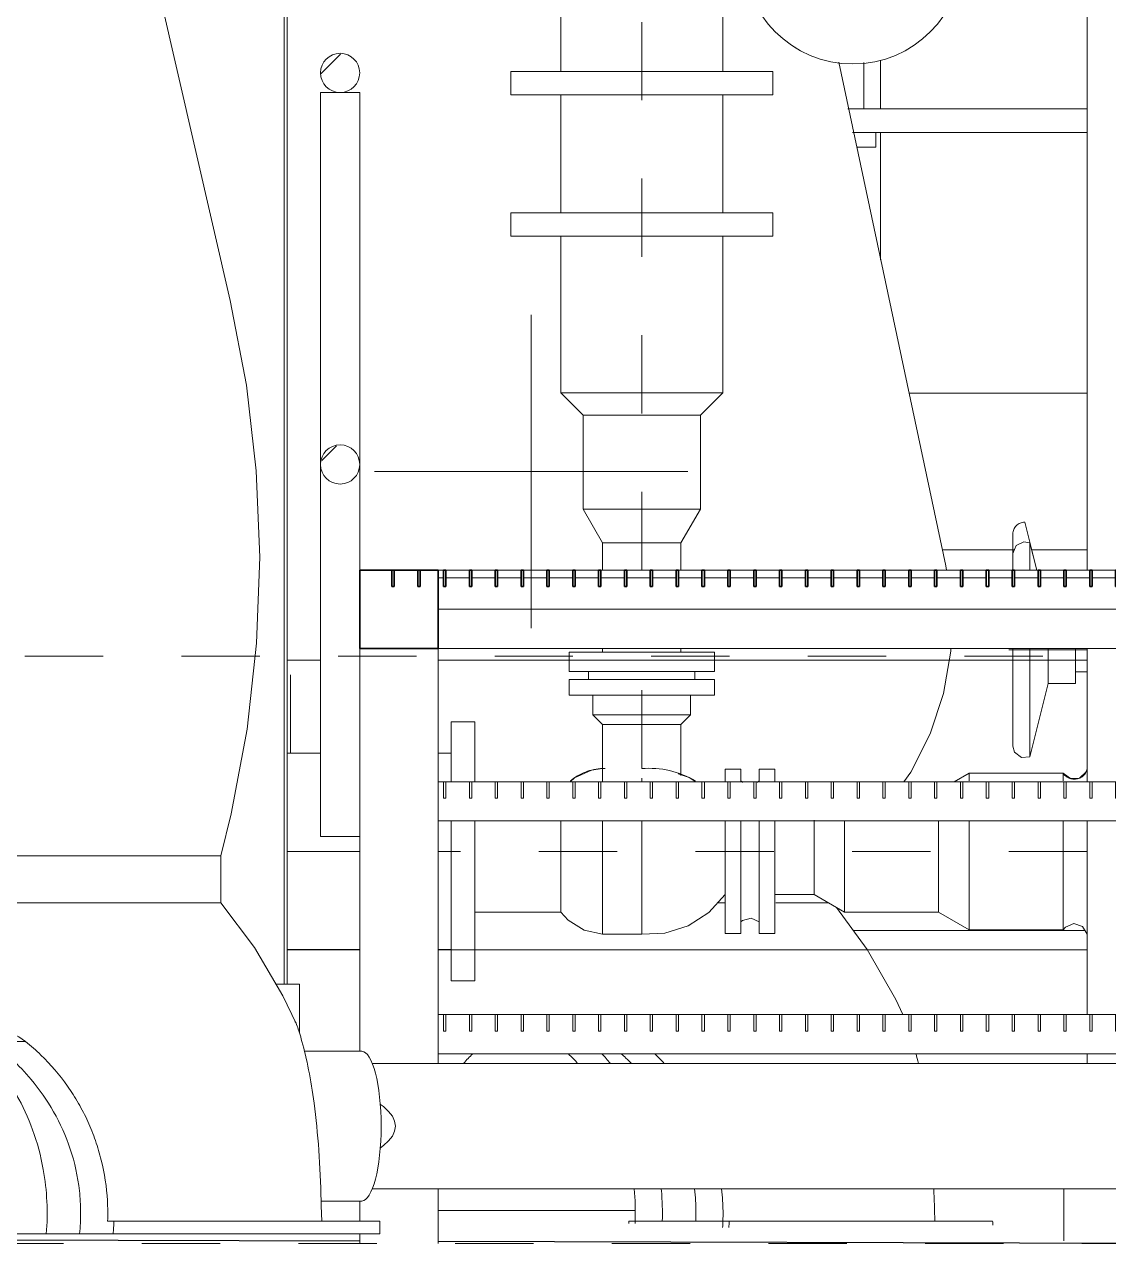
# Model space of a CAD drawing. Header units: metres. Extents: x 62 to 165, y -3 to 9.
# Drawn here: x 114.528 to 115.912, y -0.75 to 0.807 of the extents above; entities that cross this region are included whole.
import ezdxf

# ---------------------------------------------------------------- set-up
doc = ezdxf.new("R2010")
doc.units = ezdxf.units.M
doc.linetypes.add('Centro', pattern=[0.03175, 0.00635, -0.004763, 0.015875, -0.004763])
doc.linetypes.add('IMPORT-Demolished', pattern=[0.0048, 0.0032, -0.0016])
for name, color, linetype, lineweight in [('A-FLOR', 7, 'Continuous', 18), ('A-FLOR-HRAL', 7, 'Continuous', 18), ('A-FLOR-LEVL', 7, 'Continuous', 9), ('A-GENM', 7, 'Continuous', 18), ('G-IMPT', 7, 'Continuous', 18), ('M-EQPM', 7, 'Continuous', 18), ('P-PIPE', 7, 'Continuous', 18), ('P-PIPE-CNTR', 7, 'Continuous', 18), ('P-SANR-FIXT', 7, 'Continuous', 18)]:
    doc.layers.add(name, color=color, linetype=linetype, lineweight=lineweight)
pattern_1 = [(45, (-80.74, 3.148), (-0.1237437, 0.1237437), []), (45, (-80.74, 3.335), (-0.1237437, 0.1237437), [])]

# ---------------------------------------------------------------- blocks, each defined once
blk = doc.blocks.new('Grating - 1_20 x 7_10-1284075-Corte 02')
at = {"layer": 'A-GENM', "lineweight": 35}
for p, q in [((-87.6505, 0.11), (-87.7505, 0.11)), ((-87.7505, 0.11), (-87.7505, 0.01)), ((-87.7065, 0.11), (-87.7095, 0.11)), ((-87.7095, 0.11), (-87.7095, 0.089)), ((-87.7065, 0.089), (-87.7065, 0.11)), ((-87.6735, 0.11), (-87.6765, 0.11)), ((-87.6765, 0.11), (-87.6765, 0.089)), ((-87.6735, 0.089), (-87.6735, 0.11)), ((-87.6505, 0.01), (-87.6505, 0.11)), ((-87.6405, 0.11), (-87.6435, 0.11)), ((-87.6435, 0.11), (-87.6435, 0.089)), ((-87.6405, 0.089), (-87.6405, 0.11)), ((-87.6075, 0.11), (-87.6105, 0.11)), ((-87.6105, 0.11), (-87.6105, 0.089)), ((-87.6075, 0.089), (-87.6075, 0.11)), ((-87.5745, 0.11), (-87.5775, 0.11)), ((-87.5775, 0.11), (-87.5775, 0.089)), ((-87.5745, 0.089), (-87.5745, 0.11)), ((-87.5415, 0.11), (-87.5445, 0.11)), ((-87.5445, 0.11), (-87.5445, 0.089)), ((-87.5415, 0.089), (-87.5415, 0.11)), ((-87.5085, 0.11), (-87.5115, 0.11)), ((-87.5115, 0.11), (-87.5115, 0.089)), ((-87.5085, 0.089), (-87.5085, 0.11)), ((-87.4755, 0.11), (-87.4785, 0.11)), ((-87.4785, 0.11), (-87.4785, 0.089)), ((-87.4755, 0.089), (-87.4755, 0.11)), ((-87.4425, 0.11), (-87.4455, 0.11)), ((-87.4455, 0.11), (-87.4455, 0.089)), ((-87.4425, 0.089), (-87.4425, 0.11)), ((-87.4095, 0.11), (-87.4125, 0.11)), ((-87.4125, 0.11), (-87.4125, 0.089)), ((-87.4095, 0.089), (-87.4095, 0.11)), ((-87.3765, 0.11), (-87.3795, 0.11)), ((-87.3795, 0.11), (-87.3795, 0.089)), ((-87.3765, 0.089), (-87.3765, 0.11)), ((-87.3435, 0.11), (-87.3465, 0.11)), ((-87.3465, 0.11), (-87.3465, 0.089)), ((-87.3435, 0.089), (-87.3435, 0.11)), ((-87.3105, 0.11), (-87.3135, 0.11)), ((-87.3135, 0.11), (-87.3135, 0.089)), ((-87.3105, 0.089), (-87.3105, 0.11)), ((-87.2775, 0.11), (-87.2805, 0.11)), ((-87.2805, 0.11), (-87.2805, 0.089)), ((-87.2775, 0.089), (-87.2775, 0.11)), ((-87.2445, 0.11), (-87.2475, 0.11)), ((-87.2475, 0.11), (-87.2475, 0.089)), ((-87.2445, 0.089), (-87.2445, 0.11)), ((-87.2115, 0.11), (-87.2145, 0.11)), ((-87.2145, 0.11), (-87.2145, 0.089)), ((-87.2115, 0.089), (-87.2115, 0.11)), ((-87.1785, 0.11), (-87.1815, 0.11)), ((-87.1815, 0.11), (-87.1815, 0.089)), ((-87.1785, 0.089), (-87.1785, 0.11)), ((-87.1455, 0.11), (-87.1485, 0.11)), ((-87.1485, 0.11), (-87.1485, 0.089)), ((-87.1455, 0.089), (-87.1455, 0.11)), ((-87.1125, 0.11), (-87.1155, 0.11)), ((-87.1155, 0.11), (-87.1155, 0.089)), ((-87.1125, 0.089), (-87.1125, 0.11)), ((-87.0795, 0.11), (-87.0825, 0.11)), ((-87.0825, 0.11), (-87.0825, 0.089)), ((-87.0795, 0.089), (-87.0795, 0.11)), ((-87.0465, 0.11), (-87.0495, 0.11)), ((-87.0495, 0.11), (-87.0495, 0.089)), ((-87.0465, 0.089), (-87.0465, 0.11)), ((-87.0135, 0.11), (-87.0165, 0.11)), ((-87.0165, 0.11), (-87.0165, 0.089)), ((-87.0135, 0.089), (-87.0135, 0.11)), ((-86.9805, 0.11), (-86.9835, 0.11)), ((-86.9835, 0.11), (-86.9835, 0.089)), ((-86.9805, 0.089), (-86.9805, 0.11)), ((-86.9475, 0.11), (-86.9505, 0.11)), ((-86.9505, 0.11), (-86.9505, 0.089)), ((-86.9475, 0.089), (-86.9475, 0.11)), ((-86.9145, 0.11), (-86.9175, 0.11)), ((-86.9175, 0.11), (-86.9175, 0.089)), ((-86.9145, 0.089), (-86.9145, 0.11)), ((-86.8815, 0.11), (-86.8845, 0.11)), ((-86.8845, 0.11), (-86.8845, 0.089)), ((-86.8815, 0.089), (-86.8815, 0.11)), ((-86.8485, 0.11), (-86.8515, 0.11)), ((-86.8515, 0.11), (-86.8515, 0.089)), ((-86.8485, 0.089), (-86.8485, 0.11)), ((-86.8155, 0.11), (-86.8185, 0.11)), ((-86.8185, 0.11), (-86.8185, 0.089)), ((-86.8155, 0.089), (-86.8155, 0.11)), ((-86.7825, 0.11), (-86.7855, 0.11)), ((-86.7855, 0.11), (-86.7855, 0.089)), ((-86.7825, 0.089), (-86.7825, 0.11)), ((-86.7495, 0.11), (-86.7525, 0.11)), ((-86.7525, 0.11), (-86.7525, 0.089)), ((-86.7495, 0.089), (-86.7495, 0.11)), ((-86.7165, 0.11), (-86.7195, 0.11)), ((-86.7195, 0.11), (-86.7195, 0.089)), ((-86.7165, 0.089), (-86.7165, 0.11)), ((-86.6835, 0.11), (-86.6865, 0.11)), ((-86.6865, 0.11), (-86.6865, 0.089)), ((-86.6835, 0.089), (-86.6835, 0.11)), ((-86.6505, 0.11), (-86.6535, 0.11)), ((-86.6535, 0.11), (-86.6535, 0.089)), ((-86.6505, 0.089), (-86.6505, 0.11)), ((-86.5505, 0.11), (-86.6505, 0.11)), ((-86.6505, 0.11), (-86.6505, 0.01)), ((-86.5505, 0.01), (-86.5505, 0.11)), ((-87.7095, 0.089), (-87.7065, 0.089)), ((-87.6765, 0.089), (-87.6735, 0.089)), ((-87.6435, 0.089), (-87.6405, 0.089)), ((-87.6105, 0.089), (-87.6075, 0.089)), ((-87.5775, 0.089), (-87.5745, 0.089)), ((-87.5445, 0.089), (-87.5415, 0.089)), ((-87.5115, 0.089), (-87.5085, 0.089)), ((-87.4785, 0.089), (-87.4755, 0.089)), ((-87.4455, 0.089), (-87.4425, 0.089)), ((-87.4125, 0.089), (-87.4095, 0.089)), ((-87.3795, 0.089), (-87.3765, 0.089)), ((-87.3465, 0.089), (-87.3435, 0.089)), ((-87.3135, 0.089), (-87.3105, 0.089)), ((-87.2805, 0.089), (-87.2775, 0.089)), ((-87.2475, 0.089), (-87.2445, 0.089)), ((-87.2145, 0.089), (-87.2115, 0.089)), ((-87.1815, 0.089), (-87.1785, 0.089)), ((-87.1485, 0.089), (-87.1455, 0.089)), ((-87.1155, 0.089), (-87.1125, 0.089)), ((-87.0825, 0.089), (-87.0795, 0.089)), ((-87.0495, 0.089), (-87.0465, 0.089)), ((-87.0165, 0.089), (-87.0135, 0.089)), ((-86.9835, 0.089), (-86.9805, 0.089)), ((-86.9505, 0.089), (-86.9475, 0.089)), ((-86.9175, 0.089), (-86.9145, 0.089)), ((-86.8845, 0.089), (-86.8815, 0.089)), ((-86.8515, 0.089), (-86.8485, 0.089)), ((-86.8185, 0.089), (-86.8155, 0.089)), ((-86.7855, 0.089), (-86.7825, 0.089)), ((-86.7525, 0.089), (-86.7495, 0.089)), ((-86.7195, 0.089), (-86.7165, 0.089)), ((-86.6865, 0.089), (-86.6835, 0.089)), ((-86.6535, 0.089), (-86.6505, 0.089)), ((-87.7505, 0.01), (-87.6505, 0.01)), ((-86.6505, 0.01), (-86.5505, 0.01))]:
    blk.add_line(p, q, dxfattribs=at)
at = {"layer": 'A-GENM'}
for p, q in [((-87.6435, 0.11), (-87.6505, 0.11)), ((-87.6105, 0.11), (-87.6405, 0.11)), ((-87.5775, 0.11), (-87.6075, 0.11)), ((-87.5445, 0.11), (-87.5745, 0.11)), ((-87.5115, 0.11), (-87.5415, 0.11)), ((-87.4785, 0.11), (-87.5085, 0.11)), ((-87.4455, 0.11), (-87.4755, 0.11)), ((-87.4125, 0.11), (-87.4425, 0.11)), ((-87.3795, 0.11), (-87.4095, 0.11)), ((-87.3465, 0.11), (-87.3765, 0.11)), ((-87.3135, 0.11), (-87.3435, 0.11)), ((-87.2805, 0.11), (-87.3105, 0.11)), ((-87.2475, 0.11), (-87.2775, 0.11)), ((-87.2145, 0.11), (-87.2445, 0.11)), ((-87.1815, 0.11), (-87.2115, 0.11)), ((-87.1485, 0.11), (-87.1785, 0.11)), ((-87.1155, 0.11), (-87.1455, 0.11)), ((-87.0825, 0.11), (-87.1125, 0.11)), ((-87.0495, 0.11), (-87.0795, 0.11)), ((-87.0165, 0.11), (-87.0465, 0.11)), ((-86.9839, 0.11), (-87.0135, 0.11)), ((-86.9505, 0.11), (-86.9805, 0.11)), ((-86.9175, 0.11), (-86.9475, 0.11)), ((-86.8845, 0.11), (-86.9145, 0.11)), ((-86.8515, 0.11), (-86.8815, 0.11)), ((-86.8185, 0.11), (-86.8485, 0.11)), ((-86.7855, 0.11), (-86.8155, 0.11)), ((-86.7525, 0.11), (-86.7825, 0.11)), ((-86.7195, 0.11), (-86.7495, 0.11)), ((-86.6865, 0.11), (-86.7165, 0.11)), ((-86.6535, 0.11), (-86.6835, 0.11)), ((-87.6505, 0.1), (-87.6435, 0.1)), ((-87.6405, 0.1), (-87.6105, 0.1)), ((-87.6075, 0.1), (-87.5775, 0.1)), ((-87.5745, 0.1), (-87.5445, 0.1)), ((-87.5415, 0.1), (-87.5115, 0.1)), ((-87.5085, 0.1), (-87.4785, 0.1)), ((-87.4755, 0.1), (-87.4455, 0.1)), ((-87.4425, 0.1), (-87.4125, 0.1)), ((-87.4095, 0.1), (-87.3795, 0.1)), ((-87.3765, 0.1), (-87.3465, 0.1)), ((-87.3435, 0.1), (-87.3135, 0.1)), ((-87.3105, 0.1), (-87.2805, 0.1)), ((-87.2775, 0.1), (-87.2475, 0.1)), ((-87.2445, 0.1), (-87.2145, 0.1)), ((-87.2115, 0.1), (-87.1815, 0.1)), ((-87.1785, 0.1), (-87.1485, 0.1)), ((-87.1455, 0.1), (-87.1155, 0.1)), ((-87.1125, 0.1), (-87.0825, 0.1)), ((-87.0795, 0.1), (-87.0495, 0.1)), ((-87.0465, 0.1), (-87.0165, 0.1)), ((-87.0135, 0.1), (-86.9839, 0.1)), ((-86.9805, 0.1), (-86.9505, 0.1)), ((-86.9475, 0.1), (-86.9175, 0.1)), ((-86.9145, 0.1), (-86.8845, 0.1)), ((-86.8815, 0.1), (-86.8515, 0.1)), ((-86.8485, 0.1), (-86.8185, 0.1)), ((-86.8155, 0.1), (-86.7855, 0.1)), ((-86.7825, 0.1), (-86.7525, 0.1)), ((-86.7495, 0.1), (-86.7195, 0.1)), ((-86.7165, 0.1), (-86.6865, 0.1)), ((-86.6835, 0.1), (-86.6535, 0.1)), ((-87.6505, 0.06), (-86.6505, 0.06)), ((-86.6505, 0.01), (-87.6505, 0.01)), ((-87.6505, -0.52), (-87.6505, 0.01)), ((-86.6505, 0.01), (-86.6505, -0.52)), ((-86.5505, 0.01), (-86.5505, -0.52)), ((-87.7505, -0.5044), (-87.7505, -0.23)), ((-87.6505, -0.75), (-87.6505, -0.68)), ((-86.6505, -0.68), (-86.6505, -0.75)), ((-86.5505, -0.68), (-86.5505, -0.75)), ((-87.7505, -0.7214), (-87.7505, -0.6955)), ((-87.7505, -0.75), (-87.7505, -0.7376))]:
    blk.add_line(p, q, dxfattribs=at)
blk = doc.blocks.new('Grating Peldaño - Grating-1244540-Corte 02')
at = {"layer": 'A-GENM'}
for p, q in [((-87.6505, -0.4576), (-86.6505, -0.4576)), ((-87.6435, -0.4576), (-87.6405, -0.4576)), ((-87.6435, -0.4576), (-87.6435, -0.4786)), ((-87.6405, -0.4576), (-87.6405, -0.4786)), ((-87.6105, -0.4576), (-87.6075, -0.4576)), ((-87.6105, -0.4576), (-87.6105, -0.4786)), ((-87.6075, -0.4576), (-87.6075, -0.4786)), ((-87.5775, -0.4576), (-87.5745, -0.4576)), ((-87.5775, -0.4576), (-87.5775, -0.4786)), ((-87.5745, -0.4576), (-87.5745, -0.4786)), ((-87.5445, -0.4576), (-87.5415, -0.4576)), ((-87.5445, -0.4576), (-87.5445, -0.4786)), ((-87.5415, -0.4576), (-87.5415, -0.4786)), ((-87.5115, -0.4576), (-87.5085, -0.4576)), ((-87.5115, -0.4576), (-87.5115, -0.4786)), ((-87.5085, -0.4576), (-87.5085, -0.4786)), ((-87.4785, -0.4576), (-87.4755, -0.4576)), ((-87.4785, -0.4576), (-87.4785, -0.4786)), ((-87.4755, -0.4576), (-87.4755, -0.4786)), ((-87.4455, -0.4576), (-87.4425, -0.4576)), ((-87.4455, -0.4576), (-87.4455, -0.4786)), ((-87.4425, -0.4576), (-87.4425, -0.4786)), ((-87.4125, -0.4576), (-87.4095, -0.4576)), ((-87.4125, -0.4576), (-87.4125, -0.4786)), ((-87.4095, -0.4576), (-87.4095, -0.4786)), ((-87.3795, -0.4576), (-87.3765, -0.4576)), ((-87.3795, -0.4576), (-87.3795, -0.4786)), ((-87.3765, -0.4576), (-87.3765, -0.4786)), ((-87.3465, -0.4576), (-87.3435, -0.4576)), ((-87.3465, -0.4576), (-87.3465, -0.4786)), ((-87.3435, -0.4576), (-87.3435, -0.4786)), ((-87.3135, -0.4576), (-87.3105, -0.4576)), ((-87.3135, -0.4576), (-87.3135, -0.4786)), ((-87.3105, -0.4576), (-87.3105, -0.4786)), ((-87.2805, -0.4576), (-87.2775, -0.4576)), ((-87.2805, -0.4576), (-87.2805, -0.4786)), ((-87.2775, -0.4576), (-87.2775, -0.4786)), ((-87.2475, -0.4576), (-87.2445, -0.4576)), ((-87.2475, -0.4576), (-87.2475, -0.4786)), ((-87.2445, -0.4576), (-87.2445, -0.4786)), ((-87.2145, -0.4576), (-87.2115, -0.4576)), ((-87.2145, -0.4576), (-87.2145, -0.4786)), ((-87.2115, -0.4576), (-87.2115, -0.4786)), ((-87.1815, -0.4576), (-87.1785, -0.4576)), ((-87.1815, -0.4576), (-87.1815, -0.4786)), ((-87.1785, -0.4576), (-87.1785, -0.4786)), ((-87.1485, -0.4576), (-87.1455, -0.4576)), ((-87.1485, -0.4576), (-87.1485, -0.4786)), ((-87.1455, -0.4576), (-87.1455, -0.4786)), ((-87.1155, -0.4576), (-87.1125, -0.4576)), ((-87.1155, -0.4576), (-87.1155, -0.4786)), ((-87.1125, -0.4576), (-87.1125, -0.4786)), ((-87.0825, -0.4576), (-87.0795, -0.4576)), ((-87.0825, -0.4576), (-87.0825, -0.4786)), ((-87.0795, -0.4576), (-87.0795, -0.4786)), ((-87.0495, -0.4576), (-87.0465, -0.4576)), ((-87.0495, -0.4576), (-87.0495, -0.4786)), ((-87.0465, -0.4576), (-87.0465, -0.4786)), ((-87.0165, -0.4576), (-87.0135, -0.4576)), ((-87.0165, -0.4576), (-87.0165, -0.4786)), ((-87.0135, -0.4576), (-87.0135, -0.4786)), ((-86.9835, -0.4576), (-86.9805, -0.4576)), ((-86.9835, -0.4576), (-86.9835, -0.4786)), ((-86.9805, -0.4576), (-86.9805, -0.4786)), ((-86.9505, -0.4576), (-86.9475, -0.4576)), ((-86.9505, -0.4576), (-86.9505, -0.4786)), ((-86.9475, -0.4576), (-86.9475, -0.4786)), ((-86.9175, -0.4576), (-86.9145, -0.4576)), ((-86.9175, -0.4576), (-86.9175, -0.4786)), ((-86.9145, -0.4576), (-86.9145, -0.4786)), ((-86.8845, -0.4576), (-86.8815, -0.4576)), ((-86.8845, -0.4576), (-86.8845, -0.4786)), ((-86.8815, -0.4576), (-86.8815, -0.4786)), ((-86.8515, -0.4576), (-86.8485, -0.4576)), ((-86.8515, -0.4576), (-86.8515, -0.4786)), ((-86.8485, -0.4576), (-86.8485, -0.4786)), ((-86.8185, -0.4576), (-86.8155, -0.4576)), ((-86.8185, -0.4576), (-86.8185, -0.4786)), ((-86.8155, -0.4576), (-86.8155, -0.4786)), ((-86.7855, -0.4576), (-86.7825, -0.4576)), ((-86.7855, -0.4576), (-86.7855, -0.4786)), ((-86.7825, -0.4576), (-86.7825, -0.4786)), ((-86.7525, -0.4576), (-86.7495, -0.4576)), ((-86.7525, -0.4576), (-86.7525, -0.4786)), ((-86.7495, -0.4576), (-86.7495, -0.4786)), ((-86.7195, -0.4576), (-86.7165, -0.4576)), ((-86.7195, -0.4576), (-86.7195, -0.4786)), ((-86.7165, -0.4576), (-86.7165, -0.4786)), ((-86.6865, -0.4576), (-86.6835, -0.4576)), ((-86.6865, -0.4576), (-86.6865, -0.4786)), ((-86.6835, -0.4576), (-86.6835, -0.4786)), ((-86.6535, -0.4576), (-86.6505, -0.4576)), ((-86.6535, -0.4576), (-86.6535, -0.4786)), ((-87.6405, -0.4786), (-87.6435, -0.4786)), ((-87.6075, -0.4786), (-87.6105, -0.4786)), ((-87.5745, -0.4786), (-87.5775, -0.4786)), ((-87.5415, -0.4786), (-87.5445, -0.4786)), ((-87.5085, -0.4786), (-87.5115, -0.4786)), ((-87.4755, -0.4786), (-87.4785, -0.4786)), ((-87.4425, -0.4786), (-87.4455, -0.4786)), ((-87.4095, -0.4786), (-87.4125, -0.4786)), ((-87.3765, -0.4786), (-87.3795, -0.4786)), ((-87.3435, -0.4786), (-87.3465, -0.4786)), ((-87.3105, -0.4786), (-87.3135, -0.4786)), ((-87.2775, -0.4786), (-87.2805, -0.4786)), ((-87.2445, -0.4786), (-87.2475, -0.4786)), ((-87.2115, -0.4786), (-87.2145, -0.4786)), ((-87.1785, -0.4786), (-87.1815, -0.4786)), ((-87.1455, -0.4786), (-87.1485, -0.4786)), ((-87.1125, -0.4786), (-87.1155, -0.4786)), ((-87.0795, -0.4786), (-87.0825, -0.4786)), ((-87.0465, -0.4786), (-87.0495, -0.4786)), ((-87.0135, -0.4786), (-87.0165, -0.4786)), ((-86.9805, -0.4786), (-86.9835, -0.4786)), ((-86.9475, -0.4786), (-86.9505, -0.4786)), ((-86.9145, -0.4786), (-86.9175, -0.4786)), ((-86.8815, -0.4786), (-86.8845, -0.4786)), ((-86.8485, -0.4786), (-86.8515, -0.4786)), ((-86.8155, -0.4786), (-86.8185, -0.4786)), ((-86.7825, -0.4786), (-86.7855, -0.4786)), ((-86.7495, -0.4786), (-86.7525, -0.4786)), ((-86.7165, -0.4786), (-86.7195, -0.4786)), ((-86.6835, -0.4786), (-86.6865, -0.4786)), ((-86.6505, -0.4786), (-86.6535, -0.4786)), ((-86.6505, -0.5076), (-87.6505, -0.5076))]:
    blk.add_line(p, q, dxfattribs=at)
blk = doc.blocks.new('Railing - 50mm  - Al-V7-Corte 02')
at = {"layer": 'A-FLOR-HRAL'}
for p, q in [((-87.8005, 0.72), (-87.8005, -0.23)), ((-87.8005, 0.72), (-87.7755, 0.72)), ((-87.7755, 0.72), (-87.7505, 0.72)), ((-87.7505, 0.11), (-87.7505, 0.72)), ((-87.7505, -0.23), (-87.7505, 0.01)), ((-87.7755, -0.23), (-87.8005, -0.23)), ((-87.7505, -0.23), (-87.7755, -0.23))]:
    blk.add_line(p, q, dxfattribs=at)
blk = doc.blocks.new('Railing - Railing-1297733-Corte 02')
at = {"layer": 'A-FLOR-HRAL'}
h = blk.add_hatch(dxfattribs=at)
h.set_pattern_fill('FP_8', color=256, style=0, pattern_type=2)
h.set_pattern_definition(pattern_1)
h.paths.add_polyline_path([(-87.7833, 0.7212), (-87.7678, 0.7212), (-87.7553, 0.7303), (-87.7505, 0.745), (-87.7553, 0.7597), (-87.7678, 0.7688), (-87.7833, 0.7688), (-87.7958, 0.7597), (-87.8005, 0.745), (-87.7958, 0.7303)])
h = blk.add_hatch(dxfattribs=at)
h.set_pattern_fill('FP_8', color=256, style=0, pattern_type=2)
h.set_pattern_definition(pattern_1)
h.paths.add_polyline_path([(-87.7833, 0.2212), (-87.7678, 0.2212), (-87.7553, 0.2303), (-87.7505, 0.245), (-87.7553, 0.2597), (-87.7678, 0.2688), (-87.7833, 0.2688), (-87.7958, 0.2597), (-87.8005, 0.245), (-87.7958, 0.2303)])
for centre, start, end in [((-87.7755, 0.745), 0, 180), ((-87.7755, 0.745), 180, 0), ((-87.7755, 0.245), 360, 180), ((-87.7755, 0.245), 180, 360)]:
    blk.add_arc(centre, 0.025, start, end, dxfattribs=at)
blk.add_blockref('Railing - 50mm  - Al-V7-Corte 02', (0, 0))
blk = doc.blocks.new('AB1_REVER_EST LOSAS_ZZ_ZZ_MO_T_A_rvt-2-Corte 02')
at = {"layer": 'A-FLOR', "lineweight": 25}
for p, q in [((-87.6505, -0.7078), (-87.399, -0.7074)), ((-89.0574, -0.7424), (-87.7505, -0.7464)), ((-87.6505, -0.7467), (-86.6505, -0.7497))]:
    blk.add_line(p, q, dxfattribs=at)
at = {"layer": 'A-FLOR-HRAL', "lineweight": 18}
blk.add_blockref('Railing - Railing-1297733-Corte 02', (0, 0), dxfattribs=at)
at = {"layer": 'A-GENM', "lineweight": 18}
for name, p in [('Grating - 1_20 x 7_10-1284075-Corte 02', (0, 0)), ('Grating Peldaño - Grating-1244540-Corte 02', (0, 0.2974)), ('Grating Peldaño - Grating-1244540-Corte 02', (0, 0))]:
    blk.add_blockref(name, p, dxfattribs=at)
blk = doc.blocks.new('Tanque Cilindrico - H_6_00m - B - Tanque Cilindrico - H_6_00m - B-1248592-Corte 02')
at = {"layer": 'A-GENM'}
for p, q in [((-87.1067, 0.6991), (-87.1067, 0.7583)), ((-87.0855, 0.7611), (-87.0855, 0.6991)), ((-87.1271, 0.6991), (-86.8228, 0.6991)), ((-87.1215, 0.6691), (-86.8228, 0.6691)), ((-87.0917, 0.65), (-87.0917, 0.6691)), ((-87.0855, 0.6691), (-87.0855, 0.5061)), ((-87.1161, 0.65), (-87.0917, 0.65))]:
    blk.add_line(p, q, dxfattribs=at)
blk = doc.blocks.new('Tanque piramidal - Tanque piramidal-1382335-Corte 02')
at = {"layer": 'P-SANR-FIXT'}
for p, q in [((-87.0022, 0.1156), (-87.139, 0.7588)), ((-87.0022, 0.1156), (-87.0015, 0.11)), ((-87.2929, -0.3149), (-87.2837, -0.3149)), ((-87.2193, -0.3149), (-87.1514, -0.3149)), ((-87.4069, -0.7214), (-87.3989, -0.7214)), ((-87.3642, -0.7214), (-87.3989, -0.7214)), ((-87.3215, -0.7214), (-87.3642, -0.7214)), ((-87.2868, -0.7214), (-87.3215, -0.7214)), ((-87.2868, -0.7214), (-87.2788, -0.7214)), ((-86.9424, -0.7214), (-87.2788, -0.7214))]:
    blk.add_line(p, q, dxfattribs=at)
at = {"layer": 'P-SANR-FIXT', "flags": 128}
for points in [[(-86.9958, 0.01), (-86.9959, 0.0067), (-87.005, -0.0473), (-87.0222, -0.0992), (-87.0469, -0.148), (-87.0557, -0.1602)], [(-87.1416, -0.3208), (-87.1026, -0.3744), (-87.0662, -0.4384), (-87.0573, -0.4576)]]:
    blk.add_lwpolyline(points, dxfattribs=at)
at = {"layer": 'P-SANR-FIXT'}
for points in [[(-87.6179, -0.5198), (-87.6141, -0.5155), (-87.6102, -0.5114), (-87.6062, -0.5075)], [(-87.4413, -0.5076), (-87.4376, -0.5115), (-87.434, -0.5157), (-87.4305, -0.52)], [(-87.0373, -0.5198), (-87.0382, -0.5155), (-87.0392, -0.5114), (-87.0402, -0.5075)], [(-87.3989, -0.7214), (-87.3983, -0.7076), (-87.3988, -0.6937), (-87.4002, -0.68)], [(-87.0162, -0.7214), (-87.0165, -0.7076), (-87.017, -0.6937), (-87.0177, -0.68)], [(-87.407, -0.7241), (-87.4069, -0.7232), (-87.4069, -0.7223), (-87.4069, -0.7214)], [(-87.399, -0.7245), (-87.399, -0.7234), (-87.3989, -0.7224), (-87.3989, -0.7214)], [(-87.2868, -0.7214), (-87.2869, -0.7241), (-87.2871, -0.7268), (-87.2872, -0.7295)], [(-87.2788, -0.7214), (-87.2789, -0.7241), (-87.2791, -0.7268), (-87.2792, -0.7295)], [(-86.9424, -0.7214), (-86.9423, -0.723), (-86.9423, -0.7247), (-86.9423, -0.7264)]]:
    blk.add_open_spline(points, degree=3, dxfattribs=at)
for points, knots in [([(-87.4723, -0.5198), (-87.4756, -0.5162), (-87.4795, -0.5121), (-87.4836, -0.5081), (-87.4841, -0.5076)], [-0.15653027, -0.15653027, -0.15653027, -0.15653027, -0.1, -0.09098818, -0.09098818, -0.09098818, -0.09098818]), ([(-87.4033, -0.52), (-87.4057, -0.5176), (-87.4101, -0.5134), (-87.4146, -0.5093), (-87.4167, -0.5076)], [0.82289328, 0.82289328, 0.82289328, 0.82289328, 0.86363636, 0.89670324, 0.89670324, 0.89670324, 0.89670324]), ([(-87.3739, -0.5076), (-87.3733, -0.5081), (-87.3692, -0.5121), (-87.3652, -0.5162), (-87.3618, -0.5198)], [-0.90901182, -0.90901182, -0.90901182, -0.90901182, -0.9, -0.84346973, -0.84346973, -0.84346973, -0.84346973]), ([(-87.3656, -0.6799), (-87.3655, -0.6807), (-87.3642, -0.6944), (-87.3638, -0.7083), (-87.3642, -0.7214)], [0.8554504, 0.8554504, 0.8554504, 0.8554504, 0.8636364, 1, 1, 1, 1]), ([(-87.3215, -0.7214), (-87.3211, -0.7126), (-87.3213, -0.6988), (-87.3225, -0.685), (-87.3232, -0.6799)], [0, 0, 0, 0, 0.0909091, 0.1445496, 0.1445496, 0.1445496, 0.1445496]), ([(-87.2885, -0.68), (-87.2879, -0.685), (-87.2867, -0.6988), (-87.2865, -0.7127), (-87.2868, -0.7214)], [-0.1586023, -0.1586023, -0.1586023, -0.1586023, -0.1, 0, 0, 0, 0])]:
    blk.add_open_spline(points, degree=3, knots=knots, dxfattribs=at)
blk = doc.blocks.new('Tanque piramidal-2 - Tanque piramidal-2-1431420-Corte 02')
at = {"layer": 'P-SANR-FIXT'}
for p, q in [((-87.9158, 0.4545), (-88.2938, 2.0915)), ((-87.9278, -0.2549), (-88.3271, -0.2549)), ((-87.9278, -0.3149), (-87.9278, -0.2549)), ((-87.9278, -0.3149), (-88.3271, -0.3149)), ((-88.2218, -0.4919), (-88.177, -0.4919)), ((-88.0723, -0.7214), (-88.0644, -0.7214)), ((-88.0644, -0.7214), (-88.0723, -0.7214)), ((-87.725, -0.7214), (-88.0643, -0.7214)), ((-88.1943, -0.7376), (-88.1507, -0.7376)), ((-88.1507, -0.7376), (-88.1082, -0.7376)), ((-88.1082, -0.7376), (-88.0654, -0.7376)), ((-88.0654, -0.7376), (-88.0733, -0.7376)), ((-87.7247, -0.7376), (-88.0653, -0.7376))]:
    blk.add_line(p, q, dxfattribs=at)
at = {"layer": 'P-SANR-FIXT', "flags": 128}
for points in [[(-87.9158, 0.4545), (-87.8951, 0.3463), (-87.8825, 0.2368), (-87.8782, 0.1267), (-87.8821, 0.0166), (-87.8943, -0.0929), (-87.9146, -0.2012), (-87.9278, -0.2549)], [(-87.9278, -0.3149), (-87.8847, -0.3719), (-87.8485, -0.4335), (-87.8318, -0.4688)]]:
    blk.add_lwpolyline(points, dxfattribs=at)
at = {"layer": 'P-SANR-FIXT'}
for points, knots in [([(-88.177, -0.4919), (-88.1886, -0.4838), (-88.2137, -0.4705), (-88.2617, -0.4586), (-88.297, -0.4607), (-88.3172, -0.4658)], [0, 0, 0, 0, 0.285714, 0.571429, 1, 1, 1, 1]), ([(-87.8332, -0.4658), (-87.8323, -0.4675), (-87.8295, -0.4739), (-87.8264, -0.4838), (-87.8243, -0.4919)], [0.7, 0.7, 0.7, 0.7, 0.8, 1, 1, 1, 1]), ([(-88.2427, -0.4919), (-88.2376, -0.4964), (-88.2278, -0.5061), (-88.209, -0.5277), (-88.1877, -0.5591), (-88.1669, -0.6037), (-88.1542, -0.6506), (-88.149, -0.6962), (-88.1495, -0.7238), (-88.1507, -0.7376)], [0, 0, 0, 0, 0.090909, 0.181818, 0.363636, 0.545455, 0.727273, 0.863636, 1, 1, 1, 1]), ([(-88.1082, -0.7376), (-88.1072, -0.7284), (-88.1063, -0.71), (-88.1084, -0.6732), (-88.1184, -0.6286), (-88.1401, -0.5805), (-88.1666, -0.5428), (-88.1944, -0.5136), (-88.2124, -0.4987), (-88.2218, -0.4919)], [0, 0, 0, 0, 0.090909, 0.181818, 0.363636, 0.545455, 0.727273, 0.863636, 1, 1, 1, 1]), ([(-88.0726, -0.6951), (-88.0736, -0.6777), (-88.0776, -0.6518), (-88.0875, -0.6183), (-88.0972, -0.594), (-88.1092, -0.5707), (-88.1279, -0.5413), (-88.1506, -0.5147), (-88.1702, -0.4973), (-88.177, -0.4919)], [0, 0, 0, 0, 0.222222, 0.333333, 0.444444, 0.555556, 0.666667, 0.888889, 1, 1, 1, 1]), ([(-87.8243, -0.4919), (-87.8212, -0.5028), (-87.8154, -0.5271), (-87.8079, -0.5736), (-87.8022, -0.6301), (-87.8002, -0.6733), (-87.7998, -0.6951)], [0, 0, 0, 0, 0.222222, 0.444444, 0.722222, 1, 1, 1, 1])]:
    blk.add_open_spline(points, degree=3, knots=knots, dxfattribs=at)
for points in [[(-88.0723, -0.7214), (-88.0722, -0.717), (-88.0721, -0.7083), (-88.0724, -0.6995), (-88.0726, -0.6951)], [(-87.7998, -0.6951), (-87.7997, -0.6995), (-87.7994, -0.7083), (-87.7991, -0.717), (-87.7989, -0.7214)], [(-88.0653, -0.7376), (-88.0651, -0.7349), (-88.0647, -0.7295), (-88.0644, -0.7241), (-88.0643, -0.7214)], [(-87.725, -0.7214), (-87.725, -0.7241), (-87.7249, -0.7295), (-87.7248, -0.7349), (-87.7247, -0.7376)]]:
    blk.add_open_spline(points, degree=3, dxfattribs=at)
blk = doc.blocks.new('CPVC - Codo - Codo-1200094-Corte 02')
at = {"layer": 'P-PIPE', "color": 150, "true_color": 0x007dff}
for p, q in [((-87.8275, -0.4186), (-87.8569, -0.4186)), ((-87.8275, -0.4808), (-87.8275, -0.4186)), ((-87.7479, -0.5044), (-87.821, -0.5044)), ((-87.7998, -0.6956), (-87.7479, -0.6956))]:
    blk.add_line(p, q, dxfattribs=at)
blk.add_ellipse((-87.7479, -0.6), major_axis=(0, 0.0956), ratio=0.258819, start_param=3.141593, end_param=6.283185, dxfattribs=at)
blk = doc.blocks.new('Bomba Centrifuga - Horizontal - 3 - Drawing2_dwg-1482770-Corte 02')
at = {"layer": 'G-IMPT', "color": 1, "linetype": 'IMPORT-Demolished', "true_color": 0xff0000}
for p, q in [((-86.9166, 0.11), (-86.9166, 0.1562)), ((-86.8862, 0.11), (-86.9015, 0.1712)), ((-87.3904, -0.1433), (-87.3904, 0.01)), ((-86.8217, 0.0082), (-86.9716, 0.0082)), ((-86.9166, 0.0082), (-86.9166, 0.01)), ((-87.8005, -0.1237), (-87.8434, -0.1237)), ((-87.2639, -0.2102), (-87.2639, -0.2491)), ((-87.2404, -0.2491), (-87.2404, -0.2102)), ((-87.7505, -0.2491), (-87.8434, -0.2491)), ((-86.8217, -0.2491), (-87.6505, -0.2491))]:
    blk.add_line(p, q, dxfattribs=at)
at = {"layer": 'G-IMPT'}
for p, q in [((-87.8434, -0.005), (-87.8005, -0.005)), ((-87.6505, -0.005), (-86.8217, -0.005)), ((-87.8434, -0.375), (-87.7505, -0.375)), ((-87.6505, -0.375), (-86.8217, -0.375))]:
    blk.add_line(p, q, dxfattribs=at)
at = {"layer": 'G-IMPT', "color": 1, "linetype": 'IMPORT-Demolished', "true_color": 0xff0000, "flags": 128}
for points in [[(-87.3904, 0.11), (-87.3904, 1.1169), (-87.4937, 1.1169), (-87.4937, 1.0369), (-87.5577, 1.0369), (-87.5577, 1.0069), (-87.4937, 1.0069)], [(-87.4937, 0.7169), (-87.5577, 0.7169), (-87.5577, 0.7469), (-87.4937, 0.7469), (-87.4937, 0.8864), (-87.5577, 0.8864), (-87.5577, 0.9164), (-87.4937, 0.9164), (-87.4937, 1.0069)], [(-87.4404, 0.11), (-87.4404, 0.1448), (-87.4654, 0.1881), (-87.4654, 0.3081), (-87.4937, 0.3364), (-87.4937, 0.5364), (-87.5577, 0.5364), (-87.5577, 0.5664), (-87.4937, 0.5664), (-87.4937, 0.7169)], [(-87.3904, -0.0196), (-87.4833, -0.0196), (-87.4833, 0.0054), (-87.3904, 0.0054)], [(-87.8387, -0.1237), (-87.8387, -0.0196), (-87.8005, -0.0196)], [(-87.3904, -0.0296), (-87.4833, -0.0296), (-87.4833, -0.0496), (-87.4527, -0.0496), (-87.4527, -0.0746), (-87.4404, -0.0869), (-87.4404, -0.1433)], [(-87.6037, -0.1602), (-87.6037, -0.0837), (-87.6337, -0.0837), (-87.6337, -0.1237), (-87.6505, -0.1237)], [(-87.2839, -0.1602), (-87.2839, -0.1441), (-87.2639, -0.1441), (-87.2639, -0.1602)], [(-87.2404, -0.1602), (-87.2404, -0.1441), (-87.2204, -0.1441), (-87.2204, -0.1602)], [(-86.9917, -0.1602), (-86.9725, -0.1491), (-86.9525, -0.1491), (-86.8525, -0.1491)]]:
    blk.add_lwpolyline(points, dxfattribs=at)
at = {"layer": 'G-IMPT', "color": 1, "linetype": 'IMPORT-Demolished', "true_color": 0xff0000}
blk.add_circle((-87.121, 0.8964), 0.14, dxfattribs=at)
for centre, radius, start, end in [((-86.9015, 0.1562), 0.0151, 90, 180), ((-87.4373, -0.2135), 0.0703, 92.5459, 129.0593), ((-87.3813, -0.2612), 0.1182, 59.8041, 94.4443), ((-86.8382, -0.1399), 0.017, 213.0128, 347.4881), ((-87.2522, -0.1476), 0.0164, 224.4347, 234.8181), ((-87.2522, -0.1476), 0.0164, 305.1819, 315.5653)]:
    blk.add_arc(centre, radius, start, end, dxfattribs=at)
blk = doc.blocks.new('Bomba Centrifuga - Horizontal - 3 - Bomba Centrifuga - Horizontal - 3-1377754-Corte 02')
at = {"layer": 'M-EQPM'}
for p, q in [((-87.4937, 0.8864), (-87.4937, 0.7469)), ((-87.2871, 0.7469), (-87.2871, 0.8681)), ((-87.5577, 0.7469), (-87.5577, 0.7169)), ((-87.2232, 0.7469), (-87.5577, 0.7469)), ((-87.2232, 0.7169), (-87.2232, 0.7469)), ((-87.2232, 0.7169), (-87.5577, 0.7169)), ((-87.4937, 0.7169), (-87.4937, 0.5664)), ((-87.2871, 0.5664), (-87.2871, 0.7169)), ((-87.5577, 0.5664), (-87.5577, 0.5364)), ((-87.2232, 0.5664), (-87.5577, 0.5664)), ((-87.2232, 0.5364), (-87.2232, 0.5664)), ((-87.2232, 0.5364), (-87.5577, 0.5364)), ((-87.4937, 0.5364), (-87.4937, 0.3364)), ((-87.2871, 0.3364), (-87.2871, 0.5364)), ((-87.4937, 0.3364), (-87.4654, 0.3081)), ((-87.2871, 0.3364), (-87.4937, 0.3364)), ((-87.3154, 0.3081), (-87.2871, 0.3364)), ((-87.4654, 0.3081), (-87.4654, 0.1881)), ((-87.3154, 0.3081), (-87.4654, 0.3081)), ((-87.3154, 0.1881), (-87.3154, 0.3081)), ((-87.4654, 0.1881), (-87.4404, 0.1448)), ((-87.3154, 0.1881), (-87.4654, 0.1881)), ((-87.3404, 0.1448), (-87.3154, 0.1881)), ((-87.4404, 0.1448), (-87.4404, 0.11)), ((-87.3404, 0.1448), (-87.4404, 0.1448)), ((-87.3404, 0.11), (-87.3404, 0.1448)), ((-86.8862, 0.11), (-86.8949, 0.1447)), ((-86.8949, 0.111), (-86.8949, 0.1447)), ((-87.4833, 0.0054), (-87.4833, -0.0196)), ((-87.2976, 0.0054), (-87.4833, 0.0054)), ((-87.4404, 0.01), (-87.4404, 0.0054)), ((-87.3404, 0.0054), (-87.3404, 0.01)), ((-87.2976, -0.0196), (-87.2976, 0.0054)), ((-86.8949, -0.1282), (-86.8949, 0.01)), ((-86.8716, -0.0347), (-86.8716, 0.0101)), ((-86.8366, -0.0347), (-86.8366, 0.0101)), ((-87.2976, -0.0196), (-87.4833, -0.0196)), ((-87.4833, -0.0296), (-87.4833, -0.0496)), ((-87.2976, -0.0296), (-87.4833, -0.0296)), ((-87.4583, -0.0196), (-87.4583, -0.0296)), ((-87.3226, -0.0296), (-87.3226, -0.0196)), ((-87.2976, -0.0496), (-87.2976, -0.0296)), ((-86.8366, -0.0197), (-86.8217, -0.0197)), ((-86.8949, -0.1282), (-86.8716, -0.0347)), ((-86.8716, -0.0347), (-86.8366, -0.0347)), ((-87.2976, -0.0496), (-87.4833, -0.0496)), ((-87.4527, -0.0496), (-87.4527, -0.0746)), ((-87.3282, -0.0746), (-87.3282, -0.0496)), ((-87.4527, -0.0746), (-87.4404, -0.0869)), ((-87.3282, -0.0746), (-87.4527, -0.0746)), ((-87.3404, -0.0869), (-87.3282, -0.0746)), ((-87.6037, -0.0837), (-87.6337, -0.0837)), ((-87.6337, -0.1598), (-87.6337, -0.0837)), ((-87.6037, -0.1598), (-87.6037, -0.0837)), ((-87.4404, -0.0869), (-87.4404, -0.1449)), ((-87.3404, -0.0869), (-87.4404, -0.0869)), ((-87.3404, -0.1521), (-87.3404, -0.0869)), ((-87.8005, -0.1237), (-87.8434, -0.1237)), ((-87.6337, -0.1237), (-87.6505, -0.1237)), ((-87.437, -0.1433), (-87.4404, -0.1433)), ((-87.4404, -0.1595), (-87.4404, -0.1433)), ((-87.3904, -0.1595), (-87.3904, -0.1555)), ((-87.2639, -0.1441), (-87.2839, -0.1441)), ((-87.2839, -0.1594), (-87.2839, -0.1441)), ((-87.2639, -0.1594), (-87.2639, -0.1441)), ((-87.2204, -0.1441), (-87.2404, -0.1441)), ((-87.2404, -0.1594), (-87.2404, -0.1441)), ((-87.2204, -0.1594), (-87.2204, -0.1441)), ((-86.9725, -0.1491), (-86.9917, -0.1602)), ((-86.9525, -0.1491), (-86.9725, -0.1491)), ((-86.9725, -0.1591), (-86.9725, -0.1491)), ((-86.8525, -0.1491), (-86.9525, -0.1491)), ((-86.8525, -0.1591), (-86.8525, -0.1491)), ((-87.2639, -0.1591), (-87.2615, -0.1602)), ((-87.2417, -0.1602), (-87.2404, -0.1591)), ((-87.6337, -0.4146), (-87.6337, -0.2102)), ((-87.6037, -0.4146), (-87.6037, -0.2102)), ((-87.4937, -0.2095), (-87.4937, -0.3266)), ((-87.4404, -0.3549), (-87.4404, -0.2099)), ((-87.3904, -0.3549), (-87.3904, -0.2099)), ((-87.2839, -0.3541), (-87.2839, -0.2099)), ((-87.2639, -0.3541), (-87.2639, -0.2099)), ((-87.2404, -0.3541), (-87.2404, -0.2099)), ((-87.2204, -0.3541), (-87.2204, -0.2099)), ((-87.1704, -0.3041), (-87.1704, -0.2094)), ((-87.1314, -0.3266), (-87.1314, -0.2095)), ((-87.0114, -0.3266), (-87.0114, -0.2095)), ((-86.9725, -0.3491), (-86.9725, -0.2098)), ((-86.8525, -0.3491), (-86.8525, -0.2098)), ((-87.2204, -0.3041), (-87.1704, -0.3041)), ((-87.1704, -0.3041), (-87.1314, -0.3266)), ((-87.6037, -0.3266), (-87.4937, -0.3266)), ((-87.1314, -0.3266), (-87.0114, -0.3266)), ((-87.0114, -0.3266), (-86.9725, -0.3491)), ((-87.4404, -0.3549), (-87.3904, -0.3549)), ((-87.2839, -0.3541), (-87.2639, -0.3541)), ((-87.2404, -0.3541), (-87.2204, -0.3541)), ((-86.9725, -0.3491), (-86.9525, -0.3491)), ((-86.9525, -0.3491), (-86.8525, -0.3491)), ((-87.8434, -0.3746), (-87.7505, -0.3746)), ((-87.6505, -0.3746), (-87.6337, -0.3746)), ((-87.6337, -0.4146), (-87.6037, -0.4146))]:
    blk.add_line(p, q, dxfattribs=at)
at = {"layer": 'M-EQPM', "flags": 128}
for points in [[(-86.9166, 0.1312), (-86.9126, 0.1413), (-86.9028, 0.1462), (-86.8949, 0.1447)], [(-86.9166, 0.1277), (-86.9166, 0.1311), (-86.9166, 0.1312)], [(-86.9166, 0.1312), (-86.9166, 0.1271), (-86.9166, 0.115), (-86.9166, 0.11)], [(-86.9166, 0.01), (-86.9166, -0.0215), (-86.9166, -0.0511), (-86.9166, -0.0767), (-86.9166, -0.0967), (-86.9166, -0.1096), (-86.9166, -0.1146), (-86.9166, -0.1147)], [(-86.8949, -0.1282), (-86.9057, -0.1291), (-86.9144, -0.1225), (-86.9166, -0.1147)], [(-87.4817, -0.1602), (-87.4763, -0.1551), (-87.4544, -0.1454), (-87.4404, -0.1433)], [(-87.3438, -0.1501), (-87.3297, -0.1548), (-87.3214, -0.1602)], [(-86.8525, -0.1491), (-86.8432, -0.1561), (-86.8316, -0.1555), (-86.8231, -0.1476), (-86.8217, -0.1437)], [(-87.2839, -0.3041), (-87.3048, -0.3272), (-87.331, -0.3441), (-87.3608, -0.3535), (-87.3904, -0.3549)], [(-87.4404, -0.3549), (-87.4638, -0.3498), (-87.4842, -0.3371), (-87.4937, -0.3266)], [(-87.2404, -0.3391), (-87.2507, -0.3343), (-87.2617, -0.3373), (-87.2639, -0.3391)], [(-86.8217, -0.3547), (-86.8277, -0.345), (-86.8387, -0.3414), (-86.8495, -0.3457), (-86.8525, -0.3491)]]:
    blk.add_lwpolyline(points, dxfattribs=at)
at = {"layer": 'M-EQPM'}
blk.add_arc((-87.121, 0.8964), 0.14, 180, 360, dxfattribs=at)
blk.add_blockref('Bomba Centrifuga - Horizontal - 3 - Drawing2_dwg-1482770-Corte 02', (0, 0))
blk = doc.blocks.new('AB1_REVER_SAN_ZZ_ZZ_MO_T_A_rvt-2-Corte 02')
at = {"layer": 'P-PIPE', "color": 150, "true_color": 0x007dff}
for p, q in [((-87.8469, -0.4186), (-87.8469, 1.1628)), ((-87.8431, -0.4186), (-87.8431, 1.1628)), ((-86.8217, 0.336), (-87.0494, 0.336)), ((-87.007, 0.136), (-86.9149, 0.136)), ((-86.8928, 0.136), (-86.8217, 0.136)), ((-86.8249, -0.35), (-87.1209, -0.35)), ((-86.3568, -0.52), (-87.7346, -0.52)), ((-87.7346, -0.68), (-86.3568, -0.68))]:
    blk.add_line(p, q, dxfattribs=at)
at = {"layer": 'P-PIPE', "color": 150, "true_color": 0x007dff, "flags": 128}
for points in [[(-87.7049, -0.6), (-87.7059, -0.5937), (-87.7088, -0.5874), (-87.7136, -0.5812), (-87.7203, -0.5751), (-87.7241, -0.5723)], [(-87.7241, -0.6277), (-87.7203, -0.6249), (-87.7136, -0.6188), (-87.7088, -0.6126), (-87.7059, -0.6063), (-87.7049, -0.6)]]:
    blk.add_lwpolyline(points, dxfattribs=at)
at = {"layer": 'P-PIPE-CNTR', "color": 150, "true_color": 0x007dff}
for p, q in [((-87.5316, 0.036), (-87.5316, 0.436)), ((-87.7316, 0.236), (-87.3316, 0.236))]:
    blk.add_line(p, q, dxfattribs=at)
at = {"layer": 'A-GENM', "lineweight": 18}
blk.add_blockref('Tanque Cilindrico - H_6_00m - B - Tanque Cilindrico - H_6_00m - B-1248592-Corte 02', (0, 0), dxfattribs=at)
at = {"layer": 'M-EQPM', "lineweight": 18}
blk.add_blockref('Bomba Centrifuga - Horizontal - 3 - Bomba Centrifuga - Horizontal - 3-1377754-Corte 02', (0, 0), dxfattribs=at)
at = {"layer": 'P-PIPE', "lineweight": 18}
blk.add_blockref('CPVC - Codo - Codo-1200094-Corte 02', (0, 0), dxfattribs=at)
at = {"layer": 'P-SANR-FIXT', "lineweight": 18}
for name in ['Tanque piramidal - Tanque piramidal-1382335-Corte 02', 'Tanque piramidal-2 - Tanque piramidal-2-1431420-Corte 02']:
    blk.add_blockref(name, (0, 0), dxfattribs=at)
blk = doc.blocks.new('Escalera_02 - Escalera_02-1298300-Corte 02')
at = {"layer": 'A-GENM'}
for p, q in [((-86.8217, 4.6425), (-86.8217, 0.11)), ((-86.8217, 0.01), (-86.8217, -0.1602)), ((-86.8217, -0.2102), (-86.8217, -0.4576)), ((-86.8217, -0.5076), (-86.8217, -0.52)), ((-86.8515, -0.68), (-86.8515, -0.7465))]:
    blk.add_line(p, q, dxfattribs=at)

msp = doc.modelspace()

# ---------------------------------------------------------------- linework, layer by layer
at = {"layer": 'A-FLOR-LEVL', "color": 9, "linetype": 'Centro', "true_color": 0xc0c0c0}
for p, q in [((105.3282, 0), (137.58, 0)), ((105.2777, -0.75), (137.58, -0.75))]:
    msp.add_line(p, q, dxfattribs=at)

# ---------------------------------------------------------------- block references
at = {"lineweight": 5}
for name in ['AB1_REVER_SAN_ZZ_ZZ_MO_T_A_rvt-2-Corte 02', 'AB1_REVER_EST LOSAS_ZZ_ZZ_MO_T_A_rvt-2-Corte 02']:
    msp.add_blockref(name, (202.7064, 0), dxfattribs=at)
at = {"layer": 'A-GENM'}
msp.add_blockref('Escalera_02 - Escalera_02-1298300-Corte 02', (202.7064, 0), dxfattribs=at)

doc.saveas('drawing.dxf')
